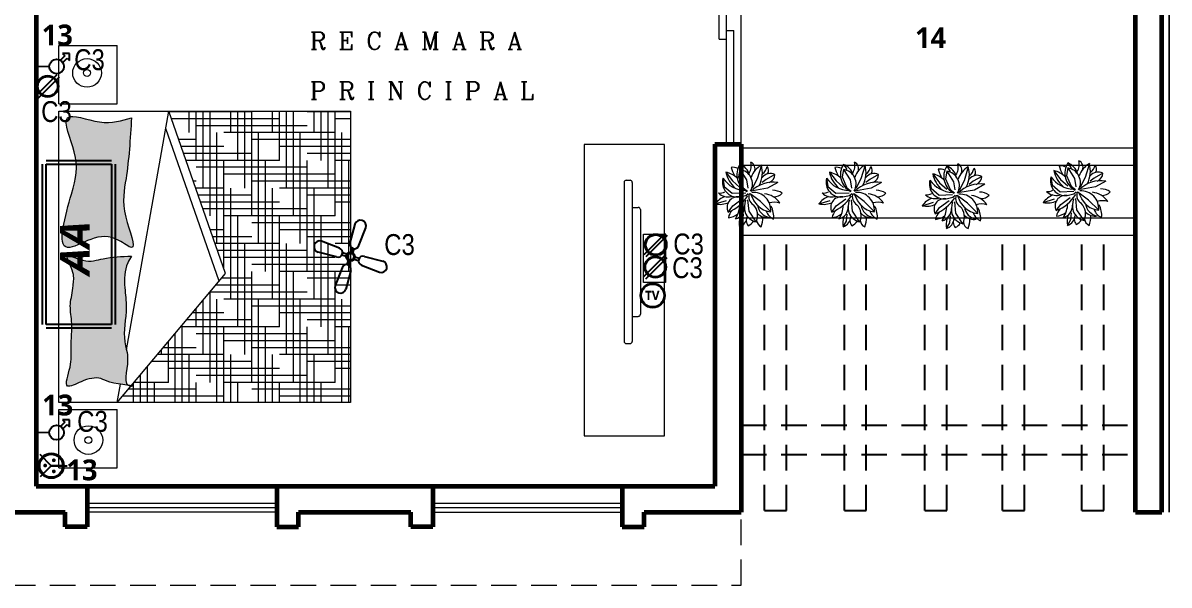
# Model space of a CAD drawing. Extents: x -111 to 1137, y -130 to 54.
# Drawn here: x 570.26 to 578.12, y -86.1 to -82.24 of the extents above; entities that cross this region are included whole.
import ezdxf

# ---------------------------------------------------------------- set-up
doc = ezdxf.new("R2010")
doc.units = 0
doc.linetypes.add('DASHED2', pattern=[0.375, 0.25, -0.125])
doc.linetypes.add('HIDDEN', pattern=[0.375, 0.25, -0.125])
doc.layers.get('0').update_dxf_attribs({"lineweight": 0})
for name, color, linetype in [('AA', 142, 'Continuous'), ('IL-PLAFOND', 10, 'Continuous'), ('PERGOLAS', 15, 'Continuous'), ('TEXTO', 164, 'Continuous')]:
    doc.layers.add(name, color=color, linetype=linetype)
for name, color, linetype, lineweight in [('ARBOLES', 94, 'Continuous', 5), ('HID', 20, 'Continuous', 0), ('Mobiliario', 1, 'Continuous', 13), ('muros', 5, 'Continuous', 60), ('MUROS BAJOS', 42, 'Continuous', 18), ('PROYECCION VOLADO', 32, 'Continuous', 13), ('VENTANAS', 4, 'Continuous', 9)]:
    doc.layers.add(name, color=color, linetype=linetype, lineweight=lineweight)
doc.styles.add('COMPLEX', font='complex.shx', dxfattribs={"height": 0.25})

# ---------------------------------------------------------------- blocks, each defined once
blk = doc.blocks.new('Arbp1')
at = {"color": 0}
for p, q in [((-0.34, 1.326), (0.008, 0.801)), ((0.318, 1.282), (0.286, 0.94)), ((0.482, 1.573), (0.318, 1.282)), ((-1.071, 0.819), (-0.568, 0.313)), ((0.008, 0.801), (0.058, 0.237)), ((1.039, 0.839), (0.818, 0.529)), ((-0.568, 0.313), (-0.1, -0.035)), ((-0.416, 0.497), (-0.226, 0.256)), ((-0.226, 0.256), (-0.062, -0.085)), ((0.166, 0.01), (0.05, -0.09)), ((0.501, 0.086), (0.166, 0.01)), ((0.818, 0.529), (0.343, 0.18)), ((1.685, 0.434), (1.128, 0.256)), ((-1.429, -0.63), (-0.916, -0.345)), ((-0.916, -0.345), (-0.188, -0.218)), ((-0.397, -0.807), (-0.157, -0.326)), ((0.128, -0.756), (0.065, -0.351)), ((0.293, -0.37), (0.075, -0.207)), ((0.843, -0.098), (0.172, -0.123)), ((0.533, -0.908), (0.293, -0.37)), ((0.824, -0.705), (0.463, -0.389)), ((1.242, -0.44), (0.843, -0.098)), ((1.299, -0.838), (1.242, -0.44)), ((-1.277, -1.022), (-0.84, -0.781)), ((-0.84, -0.781), (-0.65, -0.623)), ((-0.606, -1.496), (-0.397, -0.807)), ((0.463, -1.281), (0.128, -0.756)), ((0.463, -1.281), (0.533, -0.908)), ((1.16, -1.148), (0.824, -0.705)), ((0.318, -1.307), (0.318, -1.269)), ((0.463, -1.528), (0.318, -1.307))]:
    blk.add_line(p, q, dxfattribs=at)
for centre, radius, start, end in [((-0.152, 1.066), 1.068, 173.6145, 209.2154), ((-1.513, 0.539), 0.712, 21.303, 65.1296), ((0.475, 1.129), 1.155, 157.3939, 181.8645), ((-0.77, 1.209), 0.405, 6.5682, 63.7065), ((0.343, 0.994), 0.759, 154.1141, 223.5576), ((-0.512, 0.576), 0.769, 21.4667, 77.1074), ((0.265, 1.028), 0.54, 114.3119, 151.5503), ((-0.246, 1.259), 0.389, 2.0595, 42.0235), ((0.68, 1.021), 0.586, 109.7066, 174.946), ((0.858, 0.576), 0.629, 105.9729, 180.8659), ((-1.245, 1.392), 1.737, 349.6196, 5.9716), ((1.899, 0.409), 1.438, 147.5471, 176.2239), ((-0.189, 0.742), 0.885, 175.07, 273.3834), ((-1.15, -0.169), 0.991, 42.2277, 85.4292), ((-0.894, 0.451), 0.662, 44.4847, 99.0338), ((-1.118, 0.407), 0.708, 7.2938, 80.2697), ((1.819, -1.099), 2.089, 111.9097, 147.1184), ((-0.888, 0.597), 1.123, 341.7639, 13.4383), ((0.574, 0.603), 0.522, 262.0401, 26.8802), ((1.162, 0.111), 1.015, 97.6537, 126.4923), ((0.433, 1.199), 0.6, 312.3754, 352.118), ((-1.244, -0.461), 0.54, 88.1586, 137.8273), ((-1.251, 1.242), 0.895, 252.2478, 286.3777), ((-0.633, 1), 1.08, 214.4537, 263.3463), ((-0.416, 0.084), 0.44, 337.0586, 61.7462), ((0.593, -0.641), 0.732, 344.3826, 97.204), ((1.033, -0.643), 0.726, 47.1984, 102.0961), ((1.467, -0.642), 1.097, 78.5401, 114.3708), ((0.762, 1.126), 1.154, 292.5208, 323.1202), ((-1.148, 0.671), 0.915, 237.2203, 269.0906), ((-1.192, 0.909), 1.557, 261.2416, 315.0942), ((0.727, -1.126), 1.384, 152.9279, 195.5125), ((0.572, -0.552), 0.737, 151.2618, 261.515), ((-0.324, -1.019), 0.938, 327.0953, 63.0889), ((0.133, -1.651), 1.421, 34.8925, 87.8945), ((-0.234, -1.432), 1.423, 11.5068, 49.0692), ((1.47, -0.676), 0.568, 84.2671, 117.929), ((-0.842, -1.035), 0.435, 111.0384, 178.238), ((-1.046, -0.583), 0.496, 242.2497, 322.8041), ((-0.657, -1.226), 0.308, 147.3149, 220.5722), ((-0.142, -1.619), 0.772, 132.9991, 165.6347), ((-1.151, -0.532), 1.108, 299.4481, 341.5272), ((0.549, -1.461), 0.655, 145.6723, 196.0449), ((0.694, -0.843), 0.723, 192.7836, 251.4109), ((1.43, 0.027), 1.206, 225.4102, 257.0209), ((-1.97, -2.268), 2.997, 17.1765, 25.4965), ((0.052, -1.326), 0.343, 154.7951, 247.1735), ((0.808, -0.898), 0.492, 240.3475, 280.0283)]:
    blk.add_arc(centre, radius, start, end, dxfattribs=at)
blk = doc.blocks.new('C02')
for p, q in [((-0.95, -0.779), (0.779, 0.95)), ((-0.779, -0.95), (0.95, 0.779))]:
    blk.add_line(p, q)
for radius in [0.871, 0.798]:
    blk.add_circle((0, 0), radius)
blk = doc.blocks.new('PQ-06')
for p, q in [((-0.084, 0.473), (-0.183, 0.473)), ((-0.183, 0.473), (-0.183, 0.374)), ((-0.183, 0.374), (-0.15, 0.407)), ((-0.15, 0.407), (-0.088, 0.345)), ((-0.117, 0.44), (-0.084, 0.473)), ((-0.055, 0.378), (-0.117, 0.44))]:
    blk.add_line(p, q)
blk.add_circle((0, 0.289), 0.104)
for points in [[(0.012, 0.035), (-0.012, 0.035), (0.012, 0.185), (-0.012, 0.185)], [(0.093, 0), (-0.093, 0), (0.093, 0.035), (-0.093, 0.035)]]:
    blk.add_solid(points)
blk = doc.blocks.new('PQ-12')
for p, q in [((-0.0022, 0.1024), (0.033, 0.2376)), ((0.062, 0.0816), (0.1132, 0.2115)), ((-0.0816, 0.062), (-0.2115, 0.1132)), ((-0.1024, -0.0022), (-0.2376, 0.033)), ((-0.0323, 0.0017), (-0.0625, 0.0115)), ((-0.0271, 0.0177), (-0.0573, 0.0275)), ((0.0017, 0.0323), (0.0115, 0.0625)), ((0.0177, 0.0271), (0.0275, 0.0573)), ((0.1024, 0.0022), (0.2376, -0.033)), ((-0.062, -0.0816), (-0.1132, -0.2115)), ((-0.0177, -0.0271), (-0.0275, -0.0573)), ((-0.0017, -0.0323), (-0.0115, -0.0625)), ((0.0271, -0.0177), (0.0573, -0.0275)), ((0.0323, -0.0017), (0.0625, -0.0115)), ((0.0816, -0.062), (0.2115, -0.1132)), ((0.0022, -0.1024), (-0.033, -0.2376))]:
    blk.add_line(p, q)
for radius in [0.0324, 0.0243]:
    blk.add_circle((0, 0), radius)
for centre, radius, start, end in [((0.0731, 0.2246), 0.0422, 341.97839, 161.97839), ((-0.2246, 0.0731), 0.0422, 71.97839, 251.97839), ((0.0299, 0.092), 0.0337, 161.97839, 341.97839), ((-0.092, 0.0299), 0.0337, 251.97839, 71.97839), ((0.092, -0.0299), 0.0337, 71.97839, 251.97839), ((-0.0299, -0.092), 0.0337, 341.97839, 161.97839), ((0.2246, -0.0731), 0.0422, 251.97839, 71.97839), ((-0.0731, -0.2246), 0.0422, 161.97839, 341.97839)]:
    blk.add_arc(centre, radius, start, end)
blk = doc.blocks.new('C04')
for p, q in [((760.208, 87.28), (759.434, 88.054)), ((759.639, 87.849), (759.639, 87.849)), ((759.639, 87.849), (760.208, 87.28)), ((760.208, 87.28), (760.208, 86.186))]:
    blk.add_line(p, q)
at = {"const_width": 0.131}
for points in [[(760.156, 87.705, 1), (760.286, 87.705, 1)], [(759.748, 87.105, 1), (759.879, 87.105, 1)], [(760.52, 87.105, 1), (760.651, 87.105, 1)]]:
    blk.add_lwpolyline(points, format="xyb", close=True, dxfattribs=at)
blk.add_lwpolyline([(760.208, 86.475), (760.208, 86.475), (760.208, 87.28), (760.981, 88.054)])
for radius in [0.871, 0.805]:
    blk.add_circle((760.208, 87.28), radius)
blk = doc.blocks.new('A$C56EB730F')
at = {"layer": 'AA', "color": 1, "ltscale": 0.25}
for p, q in [((0, 0.025), (0, 0.475)), ((0.025, 0.5), (1.125, 0.5)), ((0.025, 0.475), (1.125, 0.475)), ((0.025, 0.025), (0.025, 0.475)), ((1.125, 0.475), (1.125, 0.025)), ((1.15, 0.475), (1.15, 0.025)), ((1.125, 0.025), (0.025, 0.025)), ((1.125, 0), (0.025, 0))]:
    blk.add_line(p, q, dxfattribs=at)
at = {"layer": 'AA', "color": 1, "insert": (0.348, 0.378), "char_height": 0.203288, "width": 0.774388, "attachment_point": 1}
blk.add_mtext('{\\fSegoe UI Semibold|b1|i1|c0|p34;AA}', dxfattribs=at)
blk = doc.blocks.new('A$C148B408D')
at = {"layer": 'IL-PLAFOND', "color": 1, "ltscale": 0.25}
for centre, radius in [((0.0836, 0.0836), 0.0836), ((0.0836, 0.0839), 0.0789)]:
    blk.add_circle(centre, radius, dxfattribs=at)
at = {"layer": 'TEXTO', "color": 3, "char_height": 0.06143, "width": 1.128884, "attachment_point": 1}
for insert in [(0.0319, 0.1171), (0.0319, 0.1138)]:
    blk.add_mtext('{\\fSegoe UI Semibold|b0|i0|c0|p34;TV}', dxfattribs=dict(at, insert=insert))

msp = doc.modelspace()

# ---------------------------------------------------------------- hatches: boundary and pattern name
at = {"lineweight": 5}
h = msp.add_hatch(dxfattribs=at)
h.set_pattern_fill('AR-SAND', color=253, scale=0.001, style=0)
h.set_pattern_definition([(142.5, (1049.79627, -661.53779), (0.0016000313, 0.0489413237), [0, -0.038608, 0, -0.04318, 0, -0.041275]), (172.5, (1049.79627, -661.53779), (-0.0449523283, 0.07168251), [0, -0.020828, 0, -0.034798, 0, -0.013335]), (212.5, (1049.827513, -661.53779), (-0.079099237, 0.0001437185), [0, -0.0127, 0, -0.04572, 0, -0.05969]), (222.5, (1049.827513, -661.53779), (-0.076355645, 0.0222929323), [0, -0.00635, 0, -0.029972, 0, -0.03429])])
edge = h.paths.add_edge_path()
edge.add_spline(control_points=[(571.0079, -82.8866), (570.9412, -82.9073), (570.8073, -82.9488), (570.4864, -82.8097), (570.6577, -83.1726), (570.6057, -83.3852), (570.4629, -83.8665), (570.7433, -83.6995), (570.8853, -83.6912), (571.0675, -83.8377), (570.9269, -83.5115), (570.9841, -83.2717), (570.9989, -83.0327), (571.0079, -82.8866)], knot_values=[0, 0, 0, 0, 0.220687, 0.442647, 0.68209, 0.971844, 1.340039, 1.508151, 1.701467, 1.801496, 2.012435, 2.278945, 2.698146, 2.698146, 2.698146, 2.698146], degree=3, periodic=0)
edge = h.paths.add_edge_path()
edge.add_spline(control_points=[(571.0079, -83.8375), (570.9412, -83.8396), (570.8264, -83.8432), (570.6972, -83.8906), (570.5242, -83.7972), (570.6211, -83.9483), (570.607, -84.031), (570.599, -84.1037), (570.5815, -84.1834), (570.6059, -84.3027), (570.588, -84.4545), (570.601, -84.5833), (570.5299, -84.7668), (570.6815, -84.6842), (570.783, -84.6619), (570.85, -84.7071), (570.9495, -84.7192), (570.9846, -84.7233), (570.9517, -84.7008), (571.0016, -84.5426), (570.9391, -84.3976), (570.9826, -84.2199), (570.9573, -84.0441), (570.9575, -83.9162), (570.9984, -83.8524), (571.0079, -83.8375)], knot_values=[0, 0, 0, 0, 0.195195, 0.335909, 0.443563, 0.56196, 0.651511, 0.718345, 0.777732, 0.894883, 1.078786, 1.212731, 1.34355, 1.440765, 1.577784, 1.644712, 1.726678, 1.726678, 1.726678, 1.883288, 2.010959, 2.247151, 2.380969, 2.553753, 2.606509, 2.606509, 2.606509, 2.606509], degree=3, periodic=0)
at = {"lineweight": 0}
h = msp.add_hatch(dxfattribs=at)
h.set_pattern_fill('HOUND', color=252, scale=0.03, style=0)
h.set_pattern_definition([(180, (1049.79627, -661.53779), (-0.1905, 0.047625), [0.762, -0.381]), (90, (1049.79627, -661.53779), (0.047625, -0.1905), [0.762, -0.381])])
edge = h.paths.add_edge_path()
edge.add_line((571.2638, -82.8408), (572.5094, -82.8408))
edge.add_line((572.5094, -82.8408), (572.5094, -84.8408))
edge.add_line((572.5094, -84.8408), (570.9094, -84.8408))
edge.add_line((570.9094, -84.8408), (571.0035, -84.7288))
edge.add_spline(control_points=[(571.0035, -84.7288), (571.005, -84.7289), (571.0237, -84.7286), (571.0199, -84.7276), (571.0059, -84.7259)], knot_values=[1.746386, 1.746386, 1.746386, 1.746386, 1.750876, 1.799941, 1.799941, 1.799941, 1.799941], degree=3, periodic=0)
edge.add_line((571.0059, -84.7259), (571.6533, -83.9555))
edge.add_line((571.6533, -83.9555), (571.2638, -82.8408))

# ---------------------------------------------------------------- linework, layer by layer
at = {"color": 253}
msp.add_line((575.1884, -83.0684), (575.1884, -81.5684), dxfattribs=at)
at = {"lineweight": 5}
for p, q in [((570.5094, -82.3908), (570.9094, -82.3908)), ((570.5094, -82.7908), (570.5094, -82.3908)), ((570.9094, -82.7908), (570.9094, -82.3908)), ((570.5094, -82.7908), (570.9094, -82.7908)), ((570.5094, -84.8408), (570.5094, -82.8408)), ((570.9094, -84.8408), (570.9314, -84.7165)), ((570.5094, -85.2908), (570.5094, -84.8908)), ((570.5094, -84.8908), (570.9094, -84.8908)), ((570.9094, -85.2908), (570.9094, -84.8908)), ((570.5094, -85.2908), (570.9094, -85.2908))]:
    msp.add_line(p, q, dxfattribs=at)
at = {"color": 252, "lineweight": 5}
for p, q in [((570.5094, -82.8408), (572.5094, -82.8408)), ((570.9734, -84.4793), (571.2638, -82.8408)), ((571.6533, -83.9555), (571.2638, -82.8408)), ((572.5094, -82.8408), (572.5094, -84.8408)), ((571.6084, -84.0089), (571.2424, -82.9615)), ((570.9094, -84.8408), (571.6533, -83.9555)), ((572.5094, -84.8408), (570.5094, -84.8408))]:
    msp.add_line(p, q, dxfattribs=at)
at = {"color": 253}
msp.add_lwpolyline([(574.6627, -83.0696), (574.1127, -83.0696), (574.1127, -85.0696), (574.6627, -85.0696)], close=True, dxfattribs=at)
at = {"lineweight": 5}
for centre, radius in [((570.7027, -82.5795), 0.0984), ((570.7027, -82.5795), 0.0234), ((570.7119, -85.1), 0.0984), ((570.7119, -85.1), 0.0234)]:
    msp.add_circle(centre, radius, dxfattribs=at)
at = {"color": 253, "lineweight": 5}
for points, knots in [([(571.0079, -82.8866), (570.9412, -82.9073), (570.8073, -82.9488), (570.4864, -82.8097), (570.6577, -83.1726), (570.6057, -83.3852), (570.4629, -83.8665), (570.7433, -83.6995), (570.8853, -83.6912), (571.0675, -83.8377), (570.9269, -83.5115), (570.9841, -83.2717), (570.9989, -83.0327), (571.0079, -82.8866)], [0, 0, 0, 0, 0.220687, 0.442647, 0.68209, 0.971844, 1.340039, 1.508151, 1.701467, 1.801496, 2.012435, 2.278945, 2.698146, 2.698146, 2.698146, 2.698146]), ([(571.0079, -83.8375), (570.9412, -83.8396), (570.8264, -83.8432), (570.6972, -83.8906), (570.5242, -83.7972), (570.6211, -83.9483), (570.607, -84.031), (570.599, -84.1037), (570.5815, -84.1834), (570.6059, -84.3027), (570.588, -84.4545), (570.601, -84.5833), (570.5299, -84.7668), (570.6815, -84.6842), (570.783, -84.6619), (570.8661, -84.7179), (571.0592, -84.7282), (570.9421, -84.7297), (571.0044, -84.549), (570.9391, -84.3976), (570.9826, -84.2199), (570.9573, -84.0441), (570.9575, -83.9162), (570.9984, -83.8524), (571.0079, -83.8375)], [0, 0, 0, 0, 0.195195, 0.335909, 0.443563, 0.56196, 0.651511, 0.718345, 0.777732, 0.894883, 1.078786, 1.212731, 1.34355, 1.440765, 1.577784, 1.644712, 1.795451, 1.799941, 1.979714, 2.107385, 2.343577, 2.477395, 2.650179, 2.702935, 2.702935, 2.702935, 2.702935])]:
    msp.add_open_spline(points, degree=3, knots=knots, dxfattribs=at)
at = {"layer": 'HID', "color": 2, "ltscale": 0.25}
msp.add_lwpolyline([(574.5179, -83.6854), (574.6707, -83.6854), (574.6707, -84.0186), (574.5179, -84.0186)], close=True, dxfattribs=at)
at = {"layer": 'Mobiliario', "color": 253, "linetype": 'Continuous'}
for p, q in [((574.4009, -83.316), (574.4271, -83.316)), ((574.386, -83.331), (574.386, -84.4223)), ((574.442, -83.331), (574.442, -84.4223)), ((574.442, -83.5029), (574.4831, -83.5029)), ((574.4981, -83.5178), (574.4981, -84.2354)), ((574.442, -84.2504), (574.4831, -84.2504)), ((574.4009, -84.4372), (574.4271, -84.4372))]:
    msp.add_line(p, q, dxfattribs=at)
for centre, start, end in [((574.4009, -83.331), 90, 180), ((574.4271, -83.331), 360, 90), ((574.4831, -83.5178), 360, 90), ((574.4831, -84.2354), 270, 360), ((574.4009, -84.4223), 180, 270), ((574.4271, -84.4223), 270, 360)]:
    msp.add_arc(centre, 0.0149, start, end, dxfattribs=at)
at = {"layer": 'muros', "color": 253}
for p, q in [((578.0734, -85.5955), (578.0734, -70.6455)), ((577.8934, -85.5955), (577.8934, -80.9055)), ((570.3534, -81.5026), (570.3534, -85.4155)), ((575.0084, -83.0684), (575.0084, -85.4155)), ((575.0084, -83.0684), (575.1884, -83.0684)), ((575.1884, -83.0684), (575.1884, -85.5955)), ((570.3534, -85.4155), (570.5034, -85.4155)), ((570.5034, -85.4155), (572.0034, -85.4155)), ((570.7034, -85.4155), (570.7034, -85.6955)), ((572.0034, -85.4155), (575.0084, -85.4155)), ((572.0034, -85.4155), (572.0034, -85.6955)), ((573.0734, -85.4155), (573.0734, -85.6955)), ((574.3734, -85.4155), (574.3734, -85.6955)), ((570.1734, -85.5955), (570.5534, -85.5955)), ((570.5534, -85.6955), (570.5534, -85.5955)), ((572.1534, -85.5955), (572.9234, -85.5955)), ((572.1534, -85.6955), (572.1534, -85.5955)), ((572.9234, -85.6955), (572.9234, -85.5955)), ((574.5234, -85.5955), (575.1884, -85.5955)), ((574.5234, -85.6955), (574.5234, -85.5955)), ((577.8934, -85.5955), (578.0734, -85.5955)), ((570.7034, -85.6955), (570.5534, -85.6955)), ((572.0034, -85.6955), (572.1534, -85.6955)), ((573.0734, -85.6955), (572.9234, -85.6955)), ((574.3734, -85.6955), (574.5234, -85.6955))]:
    msp.add_line(p, q, dxfattribs=at)
at = {"layer": 'muros', "color": 253, "lineweight": 0}
for p, q in [((578.1234, -85.5955), (578.1234, -70.5955)), ((578.1234, -70.5955), (578.1234, -85.5955))]:
    msp.add_line(p, q, dxfattribs=at)
at = {"layer": 'MUROS BAJOS', "color": 253}
for p, q in [((577.8934, -83.0955), (575.1884, -83.0955)), ((577.8934, -83.2155), (575.1748, -83.2155)), ((575.1782, -83.5755), (575.1649, -83.5755)), ((577.8934, -83.5755), (575.1884, -83.5755)), ((577.8934, -83.6955), (575.1884, -83.6955))]:
    msp.add_line(p, q, dxfattribs=at)
at = {"layer": 'PERGOLAS', "color": 253, "linetype": 'DASHED2', "ltscale": 0.7}
for p, q in [((575.3487, -85.5828), (575.3487, -83.6955)), ((575.4987, -85.5828), (575.4987, -83.6955)), ((575.8968, -85.5828), (575.8968, -83.6955)), ((576.0468, -85.5828), (576.0468, -83.6955)), ((576.4481, -85.5828), (576.4481, -83.6955)), ((576.5981, -85.5828), (576.5981, -83.6955)), ((576.9821, -85.5828), (576.9821, -83.6955)), ((577.1321, -85.5828), (577.1321, -83.6955)), ((577.5252, -85.5828), (577.5252, -83.6955)), ((577.6752, -85.5828), (577.6752, -83.6955)), ((575.1884, -84.9979), (577.8934, -84.9979)), ((575.1884, -85.1979), (577.8934, -85.1979)), ((575.3487, -85.5828), (575.4987, -85.5828)), ((575.8968, -85.5828), (576.0468, -85.5828)), ((576.4481, -85.5828), (576.5981, -85.5828)), ((576.9821, -85.5828), (577.1321, -85.5828)), ((577.5252, -85.5828), (577.6752, -85.5828))]:
    msp.add_line(p, q, dxfattribs=at)
at = {"layer": 'PROYECCION VOLADO', "color": 253, "linetype": 'DASHED2', "ltscale": 0.7}
for p, q in [((575.1884, -86.0955), (575.1884, -85.5955)), ((570.1734, -86.0955), (575.1884, -86.0955))]:
    msp.add_line(p, q, dxfattribs=at)
at = {"layer": 'VENTANAS', "color": 253}
for p, q in [((575.0384, -82.3484), (575.0384, -81.5684)), ((575.0884, -83.0684), (575.0884, -81.5684)), ((575.0884, -82.2884), (575.1384, -82.2884)), ((575.1384, -83.0684), (575.1384, -82.2884)), ((575.0384, -82.3484), (575.0884, -82.3484)), ((572.0034, -85.5355), (570.7034, -85.5355)), ((572.0034, -85.5655), (570.7034, -85.5655)), ((572.0034, -85.5955), (570.7034, -85.5955)), ((574.3734, -85.5355), (573.0734, -85.5355)), ((574.3734, -85.5655), (573.0734, -85.5655)), ((573.0734, -85.5955), (574.3734, -85.5955)), ((574.5234, -85.5955), (574.5734, -85.5955))]:
    msp.add_line(p, q, dxfattribs=at)

# ---------------------------------------------------------------- block references
at = {"layer": 'ARBOLES', "color": 253, "xscale": 0.1382062500017582, "yscale": 0.1382062500017582, "zscale": 0.1382062500017582, "rotation": 179.9999999995287}
for p in [(575.2436, -83.4187), (575.9543, -83.4187), (576.6628, -83.4311), (577.493, -83.4088)]:
    msp.add_blockref('Arbp1', p, dxfattribs=at)
at = {"layer": 'IL-PLAFOND', "linetype": 'HIDDEN'}
for name, p, xscale, yscale, zscale, rotation in [('PQ-06', (570.3534, -82.5356), 0.4854290007592681, 0.4854290007592681, 0.4854290007592681, 270), ('C02', (570.4328, -82.6713), 0.08475229858685693, 0.08475229858685693, 0.08475229858685693, 359.9985245195602), ('C02', (574.6034, -83.7591), 0.08475229858685693, 0.08475229858685693, 0.08475229858685693, 359.9985245195602), ('C02', (574.5999, -83.9122), 0.08475229858685693, 0.08475229858685693, 0.08475229858685693, 359.9985245195602), ('PQ-06', (570.3534, -85.0487), 0.4854290007592681, 0.4854290007592681, 0.4854290007592681, 270), ('C04', (579.0839, -160.4294), 0.0988587702286548, 0.0988587702286548, 0.0988587702286548, 89.99852451956819)]:
    msp.add_blockref(name, p, dxfattribs=dict(at, xscale=xscale, yscale=yscale, zscale=zscale, rotation=rotation))
at = {"layer": 'IL-PLAFOND', "color": 2, "ltscale": 0.25, "rotation": 90}
msp.add_blockref('A$C56EB730F', (570.8962, -84.331), dxfattribs=at)
at = {"layer": 'IL-PLAFOND', "linetype": 'HIDDEN', "xscale": 0.9372236958386964, "yscale": 0.9372236958386964, "zscale": 0.9372236958386964}
msp.add_blockref('PQ-12', (572.5094, -83.8408), dxfattribs=at)
at = {"layer": 'IL-PLAFOND', "color": 2, "ltscale": 0.25}
msp.add_blockref('A$C148B408D', (574.4979, -84.1912), dxfattribs=at)

# ---------------------------------------------------------------- texts
at = {"layer": 'TEXTO', "color": 253, "linetype": 'Continuous', "lineweight": 20, "ltscale": 0.3, "style": 'COMPLEX'}
for s, p in [('R E C A M A R A', (572.2306, -82.4193)), ('P R I N C I P A L', (572.2306, -82.7615))]:
    msp.add_text(s, height=0.120181, dxfattribs=at).set_placement(p)
at = {"layer": 'TEXTO', "color": 132, "char_height": 0.14327, "attachment_point": 1}
for s, insert, width in [('{\\fSegoe UI Semibold|b0|i0|c0|p34;13}', (570.3922, -82.2474), 2.740616), ('{\\fSegoe UI Semibold|b0|i0|c0|p34;14}', (576.3813, -82.2653), 2.740616), ('{\\fUnivers Condensed|b0|i0|c0|p34;\\C74;C3}', (570.6148, -82.4167), 1.095869), ('{\\fUnivers Condensed|b0|i0|c0|p34;\\C74;C3}', (570.3882, -82.7731), 1.095869), ('{\\fUnivers Condensed|b0|i0|c0|p34;\\C74;C3}', (572.7409, -83.686), 1.095869), ('{\\fUnivers Condensed|b0|i0|c0|p34;\\C74;C3}', (574.7233, -83.6821), 1.095869), ('{\\fUnivers Condensed|b0|i0|c0|p34;\\C74;C3}', (574.7156, -83.845), 1.095869), ('{\\fSegoe UI Semibold|b0|i0|c0|p34;13}', (570.3947, -84.7875), 2.740616), ('{\\fUnivers Condensed|b0|i0|c0|p34;\\C74;C3}', (570.6352, -84.8998), 1.095869), ('{\\fSegoe UI Semibold|b0|i0|c0|p34;13}', (570.5613, -85.2329), 2.740616)]:
    msp.add_mtext(s, dxfattribs=dict(at, insert=insert, width=width))

doc.saveas('drawing.dxf')
